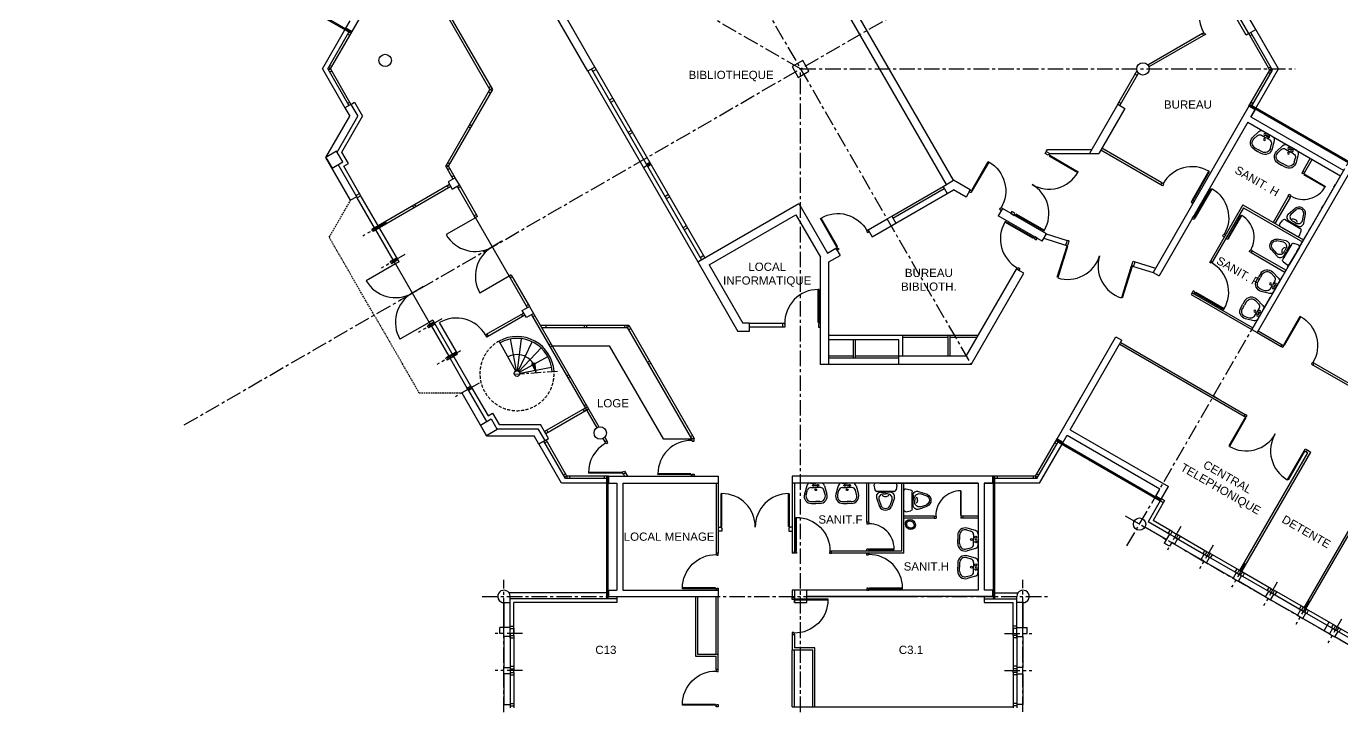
# Model space of a CAD drawing. Extents: x 1614 to 26454, y 2920 to 16595.
# Drawn here: x 4450 to 7643, y 6593 to 8244 of the extents above; entities that cross this region are included whole.
import ezdxf

# ---------------------------------------------------------------- set-up
doc = ezdxf.new("R2010")
doc.units = 0
doc.header["$MEASUREMENT"] = 0
for name, pattern in [('AXES', [2, 1.25, -0.25, 0.25, -0.25]), ('CACHE', [0.375, 0.25, -0.125]), ('DISCONTINU2', [0.375, 0.25, -0.125])]:
    doc.linetypes.add(name, pattern=pattern)
doc.layers.get('0').update_dxf_attribs({"linetype": 'CONTINUOUS'})
for name, color, linetype in [('BA_APPUI_FENETRE', 140, 'CONTINUOUS'), ('BA_AUVENT', 140, 'CACHE'), ('BA_AXE_TRAME', 253, 'AXES'), ('BA_BARDAGE', 1, 'CONTINUOUS'), ('BA_CLOISON_EXISTANTE', 4, 'CONTINUOUS'), ('BA_DOUBLAGE', 134, 'CONTINUOUS'), ('BA_ESCALIER', 8, 'CONTINUOUS'), ('BA_ESCALIER_CACHE', 252, 'DISCONTINU2'), ('BA_MENUIS_EXTERIEURE', 6, 'CONTINUOUS'), ('BA_MENUIS_INTERIEURE', 202, 'CONTINUOUS'), ('BA_STRUCTURE', 5, 'CONTINUOUS'), ('EQ_SANITAIRE', 60, 'CONTINUOUS'), ('TXT_REP_PIECE', 3, 'CONTINUOUS')]:
    doc.layers.add(name, color=color, linetype=linetype)

# ---------------------------------------------------------------- blocks, each defined once
blk = doc.blocks.new('P80_5')
for p, q in [((-5.5, 6.5), (-5.5, 86.6)), ((-3.5, 86.5), (-5.5, 86.5)), ((-3.5, 6.5), (-3.5, 86.5)), ((-90, 0), (-90, 5)), ((-90, 5), (-86.5, 5)), ((-85, 0), (-90, 0)), ((-86.5, 5), (-86.5, 3.5)), ((-86.5, 3.5), (-85, 3.5)), ((-85, 3.5), (-85, 0)), ((-3.5, 6.5), (-5.5, 6.5)), ((-5, 3.5), (-5, 0)), ((-3.5, 3.5), (-5, 3.5)), ((-5, 0), (0, 0)), ((0, 5), (-3.5, 5)), ((-3.5, 5), (-3.5, 3.5)), ((0, 0), (0, 5))]:
    blk.add_line(p, q)
for centre, radius, start, end in [((-5.6, 5.7), 80.9, 89.9501, 180.4961), ((-5.5, 6.5), 0, 180, 270), ((-5, 3.5), 0, 180, 270)]:
    blk.add_arc(centre, radius, start, end)
blk = doc.blocks.new('baie1')
at = {"layer": 'BA_APPUI_FENETRE'}
blk.add_line((7.5, -5), (82.5, -5), dxfattribs=at)
at = {"layer": 'BA_DOUBLAGE'}
for p, q in [((4.5, 19), (0, 19)), ((85.5, 19), (90, 19))]:
    blk.add_line(p, q, dxfattribs=at)
at = {"layer": 'BA_MENUIS_EXTERIEURE'}
for p, q in [((4.5, 19), (85.5, 19)), ((4.5, 10), (4.5, 19)), ((4.5, 10), (85.5, 10)), ((10.5, 10), (10.5, 19)), ((79.5, 10), (79.5, 19)), ((85.5, 10), (85.5, 19))]:
    blk.add_line(p, q, dxfattribs=at)
at = {"layer": 'BA_STRUCTURE'}
for points in [[(0, 10), (7.5, 10), (7.5, -5), (0, -5)], [(90, -5), (82.5, -5), (82.5, 10), (90, 10)]]:
    blk.add_lwpolyline(points, dxfattribs=at)
blk = doc.blocks.new('WC')
for p, q in [((-35.6, 21.6), (-56.7, 14.5)), ((-39.3, 16.2), (-55.4, 10.7)), ((-26.4, 5.3), (-26.4, 0)), ((-26.4, -5.3), (-26.4, 0)), ((-20.3, 14), (-22.5, 14)), ((-22.4, 12.2), (-22.4, 0)), ((-22.4, -12.2), (-22.4, 0)), ((-20.3, -20.8), (-20.3, 20.8)), ((-5, 27.9), (-16.3, 25.7)), ((0, -22.9), (0, 22.9)), ((-35.6, -21.6), (-56.7, -14.5)), ((-39.3, -16.2), (-55.4, -10.7)), ((-20.3, -14), (-22.5, -14)), ((-5, -27.9), (-16.3, -25.7))]:
    blk.add_line(p, q)
for centre, radius, start, end in [((-49.5, 0), 16.2, 116.4444, 180), ((-49.5, -0.4), 16.2, 178.1961, 178.7319), ((-49.5, 0), 16.2, 180, 243.5556), ((-49.5, 0), 12.2, 116.4444, 180), ((-49.5, 0), 12.2, 180, 243.5556), ((-37.4, 5.3), 11, 0, 102.4), ((-32.4, 12.2), 10, 0, 108.6162), ((-21.2, 0), 11.5, 134.9643, 225.0357), ((-15.3, 20.8), 5, 101.0796, 180), ((-5, 22.9), 5, 0, 90), ((-37.4, -5.3), 11, 257.6, 0), ((-32.4, -12.2), 10, 251.3838, 0), ((-15.3, -20.8), 5, 180, 258.9204), ((-5, -22.9), 5, 270, 0)]:
    blk.add_arc(centre, radius, start, end)
blk = doc.blocks.new('LAV60')
for p, q in [((-14.4, 0), (0, 0)), ((14.4, 0), (0, 0)), ((-24, -7.3), (-30.4, -29.5)), ((-25.6, -30.9), (-22.3, -19.3)), ((-12.7, -12), (0, -12)), ((12.7, -12), (0, -12)), ((25.6, -30.9), (22.3, -19.3)), ((24, -7.3), (30.4, -29.5)), ((-11.2, -50), (0, -50)), ((-11.2, -55), (0, -55)), ((11.2, -50), (0, -50)), ((11.2, -55), (0, -55))]:
    blk.add_line(p, q)
for centre, radius in [((-6, -6), 2.61), ((0, -17.8), 2.54), ((0, -6), 1.44), ((6, -6), 2.61)]:
    blk.add_circle(centre, radius)
for centre, radius, start, end in [((-14.4, -10), 10, 90, 164.0546), ((14.4, -10), 10, 15.9454, 90), ((-11.2, -35), 20, 164.0546, 270), ((-11.2, -35), 15, 164.0546, 270), ((-12.7, -22), 10, 90, 164.0546), ((11.2, -35), 20, 270, 15.9454), ((11.2, -35), 15, 270, 15.9454), ((12.7, -22), 10, 15.9454, 90)]:
    blk.add_arc(centre, radius, start, end)

msp = doc.modelspace()

# ---------------------------------------------------------------- hatches: boundary and pattern name
at = {"layer": 'BA_ESCALIER'}
h = msp.add_hatch(color=256, dxfattribs=at)
h.paths.add_polyline_path([(5683.5, 7416.3), (5681.4, 7415.7), (5676.8, 7425), (5680.5, 7426.1)])
h.paths.add_polyline_path([(5680.5, 7426.1), (5684.2, 7427.2), (5685.6, 7416.9), (5683.5, 7416.3)])
h.paths.add_polyline_path([(5687.3, 7403.8), (5681.4, 7415.7), (5683.5, 7416.3)])
h.paths.add_polyline_path([(5687.3, 7403.8), (5683.5, 7416.3), (5685.6, 7416.9)])

# ---------------------------------------------------------------- linework, layer by layer
at = {"layer": 'BA_APPUI_FENETRE'}
for p, q in [((5168.9, 8140.8), (5223.5, 8235.4)), ((7489.8, 8140.8), (7434.7, 8236.3)), ((5168.9, 8140.8), (5223.5, 8046.2)), ((5813.1, 8134.9), (6080.1, 7672.5)), ((7434.7, 8045.3), (7489.8, 8140.8)), ((5540.1, 7779.8), (5622.1, 7637.8)), ((5346.1, 7667.8), (5428.1, 7525.8)), ((5749.1, 7135.8), (5694, 7231.3)), ((6909.6, 7135.8), (6964.2, 7230.4)), ((5858.4, 7135.8), (5749.1, 7135.8)), ((6909.6, 7135.8), (6800.4, 7135.8)), ((7217.3, 6998.8), (7165.4, 7028.8)), ((5863.4, 6869.7), (5621.5, 6869.7)), ((6795.4, 6869.7), (6857.3, 6869.7)), ((5609.4, 6845.8), (5609.4, 6785.8)), ((5609.4, 6785.8), (5609.4, 6845.8)), ((6869.3, 6845.8), (6869.4, 6785.8)), ((6869.4, 6785.8), (6869.4, 6845.8)), ((7535.6, 6815.1), (7470.6, 6852.6)), ((7613.5, 6770.1), (7548.6, 6807.6))]:
    msp.add_line(p, q, dxfattribs=at)
at = {"layer": 'BA_AUVENT', "ltscale": 15}
for p, q in [((5185.4, 7732.1), (5237.4, 7822.1)), ((5294.5, 7543.3), (5185.4, 7732.1)), ((5294.5, 7543.3), (5403.5, 7354.5)), ((5403.5, 7354.5), (5507.4, 7354.5))]:
    msp.add_line(p, q, dxfattribs=at)
at = {"layer": 'BA_AXE_TRAME', "ltscale": 30}
for p, q in [((6329.4, 8140.8), (2705, 10233.3)), ((5758.9, 9128.8), (6743.3, 7423.8)), ((4833.6, 7277.2), (7288.2, 8694.4)), ((6329.4, 2919.7), (6329.4, 8140.8)), ((6329.4, 8140.8), (7529.8, 8140.8)), ((7121.8, 6983.4), (7727.9, 8033.2)), ((5324, 7768.2), (5266.7, 7735.1)), ((5604.6, 7722.4), (5547.3, 7689.3)), ((5604.6, 7722.4), (5547.3, 7689.3)), ((5369, 7690.3), (5311.7, 7657.2)), ((5414, 7612.4), (5356.7, 7579.3)), ((5414, 7612.4), (5356.7, 7579.3)), ((5459, 7534.4), (5401.7, 7501.3)), ((5504, 7456.5), (5446.7, 7423.4)), ((5549, 7378.5), (5491.7, 7345.4)), ((5549, 7378.5), (5491.7, 7345.4)), ((7117.7, 7056.3), (7829.8, 6645.2)), ((7252.9, 7030.4), (7219.8, 6973.1)), ((7330.8, 6985.4), (7297.7, 6928.1)), ((7408.8, 6940.4), (7375.7, 6883.1)), ((5609.4, 2919.7), (5609.4, 6900.8)), ((6329.4, 4660.8), (6329.4, 6900.8)), ((6869.4, 4660.8), (6869.4, 6900.8)), ((7486.7, 6895.4), (7453.6, 6838.1)), ((5556.7, 6860.8), (6928.8, 6860.8)), ((7564.6, 6850.4), (7531.5, 6793.1)), ((7642.6, 6805.4), (7609.5, 6748.1)), ((5654.5, 6770.8), (5588.3, 6770.8)), ((6824.3, 6770.8), (6890.5, 6770.8)), ((5654.5, 6680.8), (5588.3, 6680.8)), ((6824.3, 6680.8), (6890.5, 6680.8))]:
    msp.add_line(p, q, dxfattribs=at)
at = {"layer": 'BA_BARDAGE', "ltscale": 30}
for p, q in [((5236.5, 8227.9), (4985.3, 8372.9)), ((5238, 8230.5), (4986.8, 8375.5)), ((7420.7, 8051.1), (7671.9, 7906.1)), ((7422.2, 8053.7), (7673.4, 7908.7)), ((6951.2, 7237.9), (7202.4, 7092.9)), ((6952.7, 7240.5), (7203.9, 7095.5)), ((5858.4, 7150.8), (5858.4, 6854.7)), ((5861.4, 7150.8), (5861.4, 6854.7)), ((6797.4, 7150.8), (6797.4, 6854.7)), ((6800.4, 7150.8), (6800.4, 6854.7)), ((7204.9, 7097.2), (7202.4, 7092.9))]:
    msp.add_line(p, q, dxfattribs=at)
at = {"layer": 'BA_CLOISON_EXISTANTE'}
for p, q in [((7305.3, 8226.4), (7172.7, 8149.8)), ((7307.8, 8222.1), (7175, 8145.4)), ((6926, 7940.2), (6928.9, 7945.2)), ((6928.9, 7945.2), (7036.2, 7945.2)), ((6934.6, 7935.2), (7030.5, 7935.2)), ((7204.1, 7859.8), (7058.6, 7943.8)), ((7206.6, 7864.2), (7061.1, 7948.2)), ((7566.8, 7924.1), (7548.4, 7892.3)), ((7571.1, 7921.6), (7552.7, 7889.8)), ((7513.4, 7831.6), (7476.8, 7768.2)), ((7517.7, 7829.1), (7481.1, 7765.7)), ((7403.2, 7810.7), (7325.2, 7675.6)), ((7405, 7803.9), (7329.5, 7673.1)), ((7403.2, 7810.7), (7550.4, 7725.7)), ((7405, 7803.9), (7547.9, 7721.4)), ((7423.1, 7695.2), (7505.4, 7647.7)), ((7425.6, 7699.6), (7507.9, 7652.1)), ((7280.2, 7597.6), (7277.7, 7593.3)), ((7277.7, 7593.3), (7424.9, 7508.3)), ((7280.2, 7597.6), (7427.4, 7512.6)), ((7440.4, 7505.1), (7498.4, 7471.6)), ((6577.8, 7493.8), (6397.8, 7493.8)), ((6567.8, 7483.8), (6397.8, 7483.8)), ((6567.8, 7443.8), (6567.8, 7483.8)), ((6577.8, 7443.8), (6577.8, 7493.8)), ((7104.2, 7472.9), (7406.6, 7298.3)), ((7106.7, 7477.2), (7409.1, 7302.6)), ((7437.9, 7500.8), (7495.9, 7467.3)), ((7573.8, 7422.3), (7816.8, 7282.1)), ((7576.3, 7426.6), (7819.3, 7286.4)), ((7558.9, 7216.1), (7567.9, 7211)), ((7396, 6923.4), (7561, 7209.1)), ((7400.4, 6920.9), (7567.9, 7211)), ((7556.4, 7211.8), (7561, 7209.1)), ((6124.4, 7135.8), (6124.4, 6965.8)), ((6129.4, 7135.8), (6129.4, 6965.8)), ((6309.4, 7135.8), (6309.4, 6965.8)), ((6314.4, 7135.8), (6314.4, 6965.8)), ((6490.4, 7040.8), (6490.4, 7135.8)), ((6495.4, 7040.8), (6495.4, 7135.8)), ((6575.4, 6970.8), (6575.4, 7135.8)), ((6580.4, 6965.8), (6580.4, 7135.8)), ((7551.9, 6833.4), (7719.4, 7123.5)), ((7556.3, 6830.9), (7721.3, 7116.6)), ((7556.3, 6830.9), (7721.3, 7116.6)), ((6653.6, 7055.8), (6580.4, 7055.8)), ((6653.6, 7050.8), (6580.4, 7050.8)), ((6760.4, 7055.8), (6723.6, 7055.8)), ((6760.4, 7050.8), (6723.6, 7050.8)), ((6314.4, 6965.8), (6309.4, 6965.8)), ((6575.4, 6970.8), (6404.4, 6970.8)), ((6580.4, 6965.8), (6404.4, 6965.8)), ((6314.4, 6875.8), (6309.4, 6875.8)), ((6309.4, 6875.8), (6309.4, 6858.3)), ((6074.4, 6860.8), (6074.4, 6720.8)), ((6079.4, 6860.8), (6079.4, 6720.8)), ((6309.4, 6768.3), (6309.4, 6730.8)), ((6314.4, 6768.3), (6314.4, 6735.8)), ((6074.4, 6720.8), (6074.4, 6715.8)), ((6074.4, 6715.8), (6124.4, 6715.8)), ((6079.4, 6720.8), (6129.4, 6720.8)), ((6124.4, 6683.3), (6124.4, 6715.8)), ((6129.4, 6683.3), (6129.4, 6720.8)), ((6359.4, 6730.8), (6309.4, 6730.8)), ((6364.4, 6735.8), (6314.4, 6735.8)), ((6359.4, 6593.3), (6359.4, 6730.8)), ((6364.4, 6730.8), (6364.4, 6735.8)), ((6364.4, 6593.3), (6364.4, 6730.8)), ((6309.4, 6593.3), (6845.4, 6593.3))]:
    msp.add_line(p, q, dxfattribs=at)
at = {"layer": 'BA_DOUBLAGE'}
for p, q in [((7411.3, 8222.8), (6941.3, 9036.8)), ((7417.4, 8226.3), (7411.3, 8222.8)), ((5238.2, 8054.7), (5246.9, 8059.7)), ((5246.9, 8059.7), (5266.3, 8026.1)), ((5216.1, 7939.1), (5266.3, 8026.1)), ((5232, 7911.4), (5216.1, 7939.1)), ((5220.8, 7904.9), (5232, 7911.4)), ((5260.8, 7835.6), (5220.8, 7904.9)), ((5530.8, 7368), (5570.8, 7298.7)), ((5570.8, 7298.7), (5582, 7305.2)), ((5582, 7305.2), (5598, 7277.6)), ((5598, 7277.6), (5698.5, 7277.6)), ((5717.9, 7243.9), (5698.5, 7277.6)), ((5709.2, 7238.9), (5717.9, 7243.9)), ((7231.9, 7018.1), (7242.3, 7012.1)), ((7480, 6874.9), (7476.1, 6877.1)), ((7557.7, 6830.1), (7550.1, 6834.4)), ((5633.4, 6782.8), (5633.4, 6770.8)), ((6845.4, 6782.8), (6845.4, 6770.8)), ((7628.1, 6789.4), (7632, 6787.1))]:
    msp.add_line(p, q, dxfattribs=at)
at = {"layer": 'BA_ESCALIER'}
for p, q in [((5638, 7407.4), (5598, 7480.4)), ((5640, 7408.1), (5625.3, 7485.5)), ((5642.1, 7408.2), (5652.1, 7486.3)), ((5644.1, 7407.6), (5677.8, 7478.8)), ((5645.9, 7406.4), (5699.9, 7463.7)), ((5647.2, 7404.7), (5716.2, 7442.6)), ((5647.9, 7402.8), (5725.3, 7417.4)), ((5676.8, 7425), (5684.2, 7427.2)), ((5687.3, 7403.8), (5676.8, 7425)), ((5687.3, 7403.8), (5684.2, 7427.2))]:
    msp.add_line(p, q, dxfattribs=at)
at = {"layer": 'BA_ESCALIER', "linetype": 'CACHE', "ltscale": 30}
msp.add_arc((5641.2, 7401.5), 90, 118.7194, 3.5546, dxfattribs=at)
at = {"layer": 'BA_ESCALIER'}
for radius, start in [(90, 3.5546), (85.5, 3.518), (46.1, 2.8931)]:
    msp.add_arc((5641.2, 7401.5), radius, start, 118.7194, dxfattribs=at)
at = {"layer": 'BA_ESCALIER_CACHE', "linetype": 'AXES', "ltscale": 20}
msp.add_line((5634.7, 7399.9), (5744.7, 7408.1), dxfattribs=at)
at = {"layer": 'BA_MENUIS_EXTERIEURE'}
for p, q in [((5181.6, 8140.8), (5233, 8229.9)), ((5188.5, 8140.8), (5240.7, 8231.2)), ((5235.2, 8221.7), (5230, 8224.7)), ((5236.5, 8227.9), (5239, 8232.2)), ((7468.5, 8137.8), (7417.4, 8226.3)), ((7420.4, 8221.1), (7425.6, 8224.1)), ((7475.4, 8137.8), (7422.6, 8229.3)), ((5188.5, 8140.8), (5183.3, 8143.8)), ((5191.5, 8146), (5186.3, 8149)), ((7465.5, 8143), (7470.7, 8146)), ((5181.6, 8140.8), (5233, 8051.7)), ((5188.5, 8140.8), (5183.3, 8137.8)), ((5191.5, 8135.6), (5186.3, 8132.6)), ((5188.5, 8140.8), (5238.2, 8054.7)), ((7099.6, 8054.9), (7146.4, 8136.5)), ((7104.8, 8051.9), (7149.8, 8130.5)), ((7141.7, 8128.3), (7146.8, 8125.3)), ((7418, 8050.4), (7468.5, 8137.8)), ((7425.2, 8050.8), (7475.4, 8137.8)), ((7465.4, 8132.7), (7470.6, 8129.7)), ((7468.4, 8137.9), (7473.6, 8140.9)), ((7468.4, 8137.9), (7473.6, 8134.8)), ((5235.2, 8059.9), (5230, 8056.9)), ((7102.6, 8060.1), (7107.8, 8057.1)), ((7422.2, 8053.7), (7419.7, 8049.4)), ((7423, 8059), (7428.2, 8056)), ((7423.5, 8059.9), (7428.7, 8056.9)), ((5477.5, 7860.3), (5288.7, 7751.3)), ((5480.5, 7855.1), (5291.7, 7746.1)), ((5475.3, 7852.1), (5472.3, 7857.3)), ((5537.6, 7784.2), (5496.1, 7856.1)), ((5503.8, 7854.8), (5498.6, 7851.8)), ((5541.3, 7789.8), (5501.3, 7859.1)), ((5259.3, 7838.2), (5250.6, 7833.2)), ((5252.1, 7830.6), (5250.6, 7833.2)), ((5252.1, 7830.6), (5253.6, 7828)), ((5262.3, 7833), (5253.6, 7828)), ((5295.6, 7755.3), (5253.6, 7828)), ((5305.8, 7757.7), (5260.8, 7835.6)), ((5391.3, 7803.6), (5388.3, 7808.8)), ((5396.5, 7806.6), (5393.5, 7811.8)), ((5312.5, 7758.1), (5309.5, 7763.3)), ((5540.1, 7779.8), (5469.1, 7738.8)), ((5545.3, 7782.8), (5537.5, 7778.3)), ((5542.8, 7787.2), (5537.6, 7784.2)), ((5540.1, 7779.8), (5537.6, 7784.2)), ((5545.3, 7782.8), (5541.3, 7789.8)), ((5290.2, 7748.7), (5288.7, 7751.3)), ((5290.2, 7748.7), (5291.7, 7746.1)), ((5340.6, 7677.4), (5298.6, 7750.1)), ((5350.8, 7679.8), (5305.8, 7757.7)), ((5346.1, 7667.8), (5275.1, 7626.8)), ((5349.3, 7682.4), (5333.7, 7673.4)), ((5335.2, 7670.8), (5333.7, 7673.4)), ((5335.2, 7670.8), (5336.7, 7668.2)), ((5352.3, 7677.2), (5336.7, 7668.2)), ((5346.1, 7667.8), (5343.6, 7672.2)), ((5354.8, 7672.8), (5347, 7668.3)), ((5354.8, 7672.8), (5350.8, 7679.8)), ((5622.1, 7637.8), (5551.1, 7596.8)), ((5627.3, 7640.8), (5619.5, 7636.3)), ((5622.1, 7637.8), (5624.6, 7633.5)), ((5622.1, 7637.8), (5624.6, 7633.5)), ((5629.8, 7636.5), (5624.6, 7633.5)), ((5624.6, 7633.5), (5666.1, 7561.5)), ((5627.3, 7640.8), (5631.3, 7633.9)), ((5631.3, 7633.9), (5671.3, 7564.5)), ((5668.8, 7568.9), (5663.6, 7565.9)), ((5657.5, 7548.5), (5565.1, 7495.2)), ((5660.5, 7543.3), (5568.1, 7490)), ((5652.3, 7545.5), (5655.3, 7540.3)), ((5676.1, 7544.2), (5834.6, 7269.8)), ((5684.3, 7542), (5679.1, 7539)), ((5681.3, 7547.2), (5840.2, 7272.1)), ((5428.1, 7525.8), (5357.1, 7484.8)), ((5439.3, 7526.5), (5423.7, 7517.5)), ((5425.2, 7514.9), (5423.7, 7517.5)), ((5425.2, 7514.9), (5426.7, 7512.3)), ((5442.3, 7521.3), (5426.7, 7512.3)), ((5428.1, 7525.8), (5430.6, 7521.5)), ((5428.1, 7525.8), (5430.6, 7521.5)), ((5436.8, 7530.8), (5429, 7526.3)), ((5433.6, 7516.3), (5475.6, 7443.5)), ((5436.8, 7530.8), (5440.8, 7523.9)), ((5440.8, 7523.9), (5485.8, 7445.9)), ((5494.1, 7454.2), (5453.1, 7525.2)), ((5567.6, 7496.6), (5565.1, 7495.2)), ((5565.1, 7495.2), (5568.1, 7490)), ((5568.1, 7490), (5565.1, 7495.2)), ((5571.6, 7492), (5568.6, 7497.2)), ((5723.6, 7474), (5718.4, 7471)), ((5494.1, 7454.2), (5468.7, 7439.5)), ((5484.3, 7448.5), (5468.7, 7439.5)), ((5497.1, 7449), (5471.7, 7434.3)), ((5487.3, 7443.3), (5471.7, 7434.3)), ((5485.8, 7445.9), (5530.8, 7368)), ((5494.1, 7454.2), (5489.7, 7451.7)), ((5494.1, 7454.2), (5489.7, 7451.7)), ((5492.7, 7446.5), (5489.7, 7451.7)), ((5497.1, 7449), (5492.6, 7456.8)), ((5497.1, 7449), (5492.7, 7446.5)), ((5726.6, 7468.8), (5721.4, 7465.8)), ((5470.2, 7436.9), (5468.7, 7439.5)), ((5470.2, 7436.9), (5471.7, 7434.3)), ((5478.6, 7438.3), (5520.6, 7365.6)), ((5767.1, 7398.7), (5761.9, 7395.7)), ((5770.1, 7393.5), (5764.9, 7390.5)), ((5529.3, 7370.6), (5520.6, 7365.6)), ((5529.3, 7370.6), (5520.6, 7365.6)), ((5522.1, 7363), (5520.6, 7365.6)), ((5522.1, 7363), (5520.6, 7365.6)), ((5522.1, 7363), (5523.6, 7360.4)), ((5522.1, 7363), (5523.6, 7360.4)), ((5532.3, 7365.4), (5523.6, 7360.4)), ((5532.3, 7365.4), (5523.6, 7360.4)), ((5812.1, 7320.7), (5708.2, 7260.7)), ((5806.9, 7317.7), (5708.2, 7260.7)), ((5815.1, 7315.5), (5711.2, 7255.5)), ((5801.7, 7314.7), (5804.7, 7309.5)), ((5809.1, 7325.9), (5803.9, 7322.9)), ((5806.9, 7317.7), (5809.9, 7312.5)), ((5812.1, 7320.7), (5815.1, 7315.5)), ((5708.2, 7260.7), (5711.2, 7255.5)), ((5713.4, 7263.7), (5716.4, 7258.5)), ((5758.9, 7146.8), (5706.6, 7237.4)), ((5714.3, 7236.1), (5709.1, 7233.1)), ((5762.4, 7152.8), (5711.8, 7240.4)), ((5849.5, 7243.9), (5854.3, 7235.7)), ((5854.4, 7247.5), (5859.5, 7238.7)), ((6899.8, 7152.8), (6952, 7243.2)), ((6903.2, 7146.8), (6954.7, 7235.9)), ((6946.5, 7233.7), (6951.7, 7230.7)), ((6951.2, 7237.9), (6953.7, 7242.2)), ((5759.4, 7158), (5754.2, 7155)), ((5762.4, 7152.9), (5757.2, 7149.9)), ((5762.4, 7152.9), (5762.4, 7146.9)), ((5863.4, 7152.8), (5762.4, 7152.8)), ((5768.3, 7152.9), (5768.4, 7146.9)), ((5852.4, 7152.8), (5852.4, 7146.8)), ((5852.4, 7152.8), (5852.4, 7146.8)), ((5899.3, 7157.8), (5902.1, 7152.8)), ((5904.5, 7160.8), (5909, 7152.8)), ((6899.8, 7152.8), (6795.4, 7152.8)), ((6806.4, 7152.8), (6806.4, 7146.8)), ((6893.8, 7152.8), (6893.8, 7146.8)), ((6899.8, 7152.8), (6899.8, 7146.8)), ((6899.8, 7152.8), (6905, 7149.8)), ((6902.8, 7158), (6908, 7155)), ((5858.4, 7146.8), (5758.9, 7146.8)), ((5858.4, 7150.8), (5863.4, 7150.8)), ((5858.4, 7150.8), (5863.4, 7150.8)), ((6800.4, 7150.8), (6795.4, 7150.8)), ((6800.4, 7150.8), (6795.4, 7150.8)), ((6903.2, 7146.8), (6800.4, 7146.8)), ((7205.4, 7098.1), (7172.9, 7041.8)), ((7213.2, 7093.6), (7185.2, 7045.1)), ((7202.4, 7092.9), (7210.2, 7088.4)), ((7205.4, 7098.1), (7213.2, 7093.6)), ((7227.4, 7010.3), (7172.9, 7041.8)), ((7231.9, 7018.1), (7185.2, 7045.1)), ((7222.2, 7013.3), (7226.7, 7021.1)), ((7227.4, 7010.3), (7231.9, 7018.1)), ((7475.5, 6867.1), (7480, 6874.9)), ((7545.7, 6826.6), (7475.5, 6867.1)), ((7550.1, 6834.4), (7480, 6874.9)), ((7480.7, 6864.1), (7485.2, 6871.9)), ((5624.4, 6760.3), (5624.4, 6854.7)), ((5883.4, 6854.7), (5624.4, 6854.7)), ((5624.4, 6782.8), (5624.4, 6845.7)), ((5633.4, 6766.3), (5633.4, 6845.7)), ((5883.4, 6845.7), (5633.4, 6845.7)), ((5633.4, 6782.8), (5633.4, 6836.7)), ((5883.4, 6860.8), (5883.4, 6845.7)), ((6775.4, 6860.8), (6775.4, 6845.7)), ((6775.4, 6854.7), (6854.4, 6854.7)), ((6775.4, 6845.7), (6845.4, 6845.7)), ((6845.4, 6782.8), (6845.4, 6845.7)), ((6845.4, 6766.3), (6845.4, 6836.8)), ((6854.4, 6760.3), (6854.4, 6845.8)), ((6854.4, 6782.8), (6854.4, 6845.7)), ((7540.4, 6829.6), (7544.9, 6837.4)), ((7545.6, 6826.6), (7550.1, 6834.4)), ((7553.2, 6822.3), (7557.7, 6830.1)), ((7623.6, 6781.6), (7553.5, 6822.1)), ((7628.1, 6789.4), (7557.7, 6830.1)), ((7558.3, 6819.3), (7562.8, 6827.1)), ((5624.4, 6788.8), (5633.4, 6788.8)), ((5624.4, 6782.8), (5633.4, 6782.8)), ((6854.4, 6788.8), (6845.4, 6788.8)), ((6854.4, 6782.8), (6845.4, 6782.8)), ((7612.1, 6798.6), (7600.1, 6777.9)), ((7618.4, 6784.6), (7622.9, 6792.4)), ((7623.6, 6781.6), (7628.1, 6789.4))]:
    msp.add_line(p, q, dxfattribs=at)
for centre, start, end in [((5540.1, 7779.8), 210, 300), ((5622.1, 7637.8), 120, 210), ((5346.1, 7667.8), 210, 300), ((5428.1, 7525.8), 120, 210), ((5494.1, 7454.2), 30, 120)]:
    msp.add_arc(centre, 82, start, end, dxfattribs=at)
at = {"layer": 'BA_MENUIS_INTERIEURE'}
for p, q in [((5575.6, 8090.4), (5419.5, 8360.8)), ((5582.5, 8090.4), (5423.8, 8365.2)), ((5830.5, 8144.9), (6097.5, 7682.5)), ((5821.8, 8139.9), (6088.8, 7677.5)), ((5833.5, 8139.7), (5824.8, 8134.7)), ((5468.2, 7904.4), (5575.6, 8090.4)), ((5475.1, 7904.4), (5582.5, 8090.4)), ((5572.6, 8095.6), (5577.8, 8098.6)), ((5572.6, 8085.2), (5577.8, 8082.2)), ((5575.6, 8090.4), (5580.8, 8093.4)), ((5575.6, 8090.4), (5580.8, 8087.4)), ((5874, 8069.6), (5865.3, 8064.6)), ((5877, 8064.4), (5868.3, 8059.4)), ((5523.6, 8000.4), (5528.8, 7997.4)), ((5526.6, 8005.6), (5531.8, 8002.6)), ((5919, 7991.6), (5910.3, 7986.6)), ((5922, 7986.4), (5913.3, 7981.4)), ((6923.5, 7935.8), (6926, 7940.2)), ((6930.8, 7931.6), (6923.5, 7935.8)), ((6926, 7940.2), (6934.6, 7935.2)), ((6931.6, 7932.9), (6930.8, 7931.6)), ((6932.9, 7932.1), (6931.6, 7932.9)), ((6934.6, 7935.2), (6932.9, 7932.1)), ((6934.2, 7931.4), (6933.2, 7929.6)), ((6933.2, 7929.6), (7002.6, 7889.6)), ((6934.2, 7931.4), (7003.5, 7891.4)), ((5486.1, 7873.4), (5468.2, 7904.4)), ((5475.1, 7904.4), (5469.9, 7907.4)), ((5475.1, 7904.4), (5469.9, 7901.4)), ((5478.1, 7909.6), (5472.9, 7912.6)), ((5478.1, 7899.2), (5472.9, 7896.2)), ((5491.3, 7876.4), (5475.1, 7904.4)), ((5965.5, 7911.1), (5948.1, 7901.1)), ((5964, 7913.7), (5955.3, 7908.7)), ((5967, 7908.5), (5958.3, 7903.5)), ((7003.5, 7891.4), (7002.5, 7889.7)), ((7548.4, 7892.3), (7545.9, 7887.9)), ((7549.3, 7886), (7545.9, 7887.9)), ((7552.7, 7889.8), (7548.4, 7892.3)), ((7549.8, 7887), (7549.3, 7886)), ((7550.8, 7886.4), (7549.8, 7887)), ((7552.7, 7889.8), (7550.8, 7886.4)), ((5488.3, 7881.6), (5483.1, 7878.6)), ((6550.7, 7783.7), (6675.4, 7855.7)), ((7551.8, 7885.8), (7551, 7884.5)), ((7551, 7884.5), (7603.1, 7854.5)), ((7551.8, 7885.8), (7603.7, 7855.8)), ((7603.7, 7855.8), (7603, 7854.5)), ((6009, 7835.7), (6000.3, 7830.7)), ((6012, 7830.5), (6003.3, 7825.5)), ((6553.7, 7778.5), (6678.4, 7850.5)), ((6560.7, 7766.3), (6685.4, 7838.3)), ((7513.4, 7831.6), (7515.9, 7836)), ((7517.7, 7829.1), (7513.4, 7831.6)), ((7519.3, 7834), (7515.9, 7836)), ((7517.7, 7829.1), (7519.7, 7832.5)), ((7518.7, 7833.1), (7519.3, 7834)), ((7519.7, 7832.5), (7518.7, 7833.1)), ((6842, 7794.7), (6839.5, 7790.4)), ((6849.3, 7790.4), (6842, 7794.7)), ((6052.5, 7760.4), (6043.8, 7755.4)), ((6894.7, 7729), (6825.3, 7769.1)), ((6826.4, 7770.7), (6825.4, 7769)), ((6895.7, 7730.7), (6826.4, 7770.7)), ((6839.5, 7790.4), (6848.1, 7785.4)), ((6848.1, 7785.4), (6849.9, 7788.4)), ((6848.6, 7789.1), (6849.3, 7790.4)), ((6849.9, 7788.4), (6848.6, 7789.1)), ((6851.2, 7787.6), (6852.2, 7789.4)), ((6851.2, 7787.6), (6920.5, 7747.7)), ((6852.2, 7789.4), (6921.6, 7749.3)), ((7368.9, 7733.6), (7398.9, 7785.6)), ((7370.2, 7732.9), (7400.3, 7784.9)), ((7398.9, 7785.6), (7400.2, 7784.8)), ((6055.5, 7755.2), (6046.8, 7750.2)), ((6895.7, 7730.7), (6894.7, 7729)), ((6898.8, 7733), (6897, 7730)), ((6897, 7730), (6898.3, 7729.3)), ((6898.3, 7729.3), (6897.6, 7728)), ((6897.6, 7728), (6901.5, 7725.7)), ((6904, 7730), (6898.8, 7733)), ((6901.5, 7725.7), (6904, 7730)), ((6920.5, 7747.7), (6921.5, 7749.4)), ((7365, 7734.6), (7362.5, 7730.2)), ((7362.5, 7730.2), (7366.8, 7727.7)), ((7365, 7734.6), (7368.3, 7732.6)), ((7368.8, 7731.1), (7366.8, 7727.7)), ((7368.3, 7732.6), (7367.8, 7731.7)), ((7367.8, 7731.7), (7368.8, 7731.1)), ((7368.9, 7733.6), (7370.2, 7732.9)), ((6975.7, 7710.8), (6951.8, 7634.4)), ((6977.7, 7710.2), (6953.7, 7633.7)), ((6976.4, 7724.7), (6972.8, 7713.2)), ((6972.8, 7713.2), (6976.2, 7712.2)), ((6975.7, 7710.8), (6977.7, 7710.2)), ((6976.2, 7712.2), (6976.6, 7713.6)), ((6981.2, 7723.2), (6976.4, 7724.7)), ((6976.6, 7713.6), (6978.1, 7713.2)), ((6978.1, 7713.2), (6981.2, 7723.2)), ((7420.7, 7701.1), (7418.8, 7697.7)), ((7423.1, 7695.2), (7418.8, 7697.7)), ((7421.7, 7700.5), (7420.7, 7701.1)), ((7422.2, 7701.5), (7421.7, 7700.5)), ((7425.6, 7699.6), (7422.2, 7701.5)), ((7425.6, 7699.6), (7423.1, 7695.2)), ((6094.5, 7687.7), (6085.8, 7682.7)), ((7133.6, 7664.5), (7136.7, 7674.5)), ((7135, 7664), (7133.6, 7664.5)), ((7134.6, 7662.6), (7135, 7664)), ((7136.7, 7674.5), (7141.5, 7673)), ((7137.9, 7661.5), (7141.5, 7673)), ((6853.8, 7655.1), (6855.5, 7658.1)), ((6859, 7652.1), (6853.8, 7655.1)), ((6855.5, 7658.1), (6856.8, 7657.4)), ((6856.8, 7657.4), (6857.6, 7658.7)), ((6857.6, 7658.7), (6861.5, 7656.4)), ((6861.5, 7656.4), (6859, 7652.1)), ((7132.2, 7661.8), (7108.3, 7585.3)), ((7134.1, 7661.2), (7110.2, 7584.8)), ((7134.1, 7661.2), (7132.2, 7661.8)), ((7137.9, 7661.5), (7134.6, 7662.6)), ((6372.3, 7525.3), (6372.3, 7605.4)), ((6374.3, 7605.3), (6372.3, 7605.3)), ((6374.3, 7525.3), (6374.3, 7605.3)), ((5697.5, 7519.2), (5912.3, 7519.2)), ((5701, 7513.2), (5908.8, 7513.2)), ((5712.3, 7513.2), (5712.3, 7519.2)), ((5804.9, 7513.2), (5804.9, 7519.2)), ((5810.9, 7513.2), (5810.9, 7519.2)), ((5902.8, 7513.2), (5902.8, 7519.2)), ((5908.8, 7513.2), (5908.8, 7519.2)), ((5908.8, 7513.2), (5914, 7516.2)), ((5908.8, 7513.2), (6064.9, 7242.8)), ((5911.8, 7508), (5917, 7511)), ((5912.3, 7519.2), (6070.9, 7244.4)), ((6204.8, 7523.8), (6289.7, 7523.8)), ((6291.2, 7513.8), (6204.8, 7513.8)), ((6286.2, 7513.8), (6286.2, 7523.8)), ((6289.7, 7523.8), (6289.7, 7522.3)), ((6289.7, 7522.3), (6291.2, 7522.3)), ((6291.2, 7522.3), (6291.2, 7513.8)), ((6374.3, 7525.3), (6372.3, 7525.3)), ((6372.8, 7522.3), (6372.8, 7513.8)), ((6374.3, 7522.3), (6372.8, 7522.3)), ((6372.8, 7513.8), (6377.8, 7513.8)), ((6374.3, 7523.8), (6374.3, 7522.3)), ((6377.8, 7523.8), (6374.3, 7523.8)), ((6377.8, 7513.8), (6377.8, 7523.8)), ((6457.8, 7438.8), (6457.8, 7483.8)), ((6462.8, 7438.8), (6462.8, 7483.8)), ((6760.6, 7493.8), (6577.8, 7493.8)), ((6687.8, 7488.8), (6577.8, 7488.8)), ((6687.8, 7443.8), (6687.8, 7493.8)), ((6692.8, 7443.8), (6692.8, 7493.8)), ((6757.8, 7488.8), (6692.8, 7488.8)), ((5726.6, 7468.8), (5865.2, 7468.8)), ((5865.2, 7468.8), (5995.6, 7242.8)), ((6457.8, 7443.8), (6397.8, 7443.8)), ((6567.8, 7443.8), (6462.8, 7443.8)), ((5957.5, 7428.9), (5962.7, 7431.9)), ((5960.5, 7423.7), (5965.7, 7426.7)), ((6567.8, 7438.8), (6397.8, 7438.8)), ((6567.8, 7423.8), (6397.8, 7423.8)), ((7408.9, 7295.2), (7368.9, 7226)), ((7410.7, 7294.2), (7370.6, 7224.9)), ((7409.1, 7302.6), (7406.6, 7298.3)), ((7406.6, 7298.3), (7409.7, 7296.6)), ((7408.9, 7295.2), (7410.7, 7294.2)), ((7413.5, 7300.1), (7409.1, 7302.6)), ((7409.7, 7296.6), (7410.4, 7297.8)), ((7410.4, 7297.8), (7411.7, 7297.1)), ((7411.7, 7297.1), (7413.5, 7300.1)), ((6061.9, 7248), (6067.1, 7251)), ((5859.5, 7238.7), (5854.3, 7235.7)), ((5854.3, 7235.7), (5856, 7232.7)), ((5856, 7232.7), (5857.3, 7233.4)), ((5857.3, 7233.4), (5858.1, 7232.1)), ((5858.1, 7232.1), (5862, 7234.4)), ((5862, 7234.4), (5859.5, 7238.7)), ((5995.6, 7242.8), (6064.9, 7242.8)), ((6064.9, 7242.8), (6070.1, 7245.8)), ((6070.9, 7242.8), (6064.9, 7242.8)), ((6064.9, 7242.8), (6064.9, 7239.3)), ((6064.9, 7239.3), (6066.4, 7239.3)), ((6066.4, 7239.3), (6066.4, 7237.8)), ((6066.4, 7237.8), (6070.9, 7237.8)), ((6070.9, 7244.4), (6070.9, 7242.8)), ((6070.9, 7237.8), (6070.9, 7242.8)), ((7368.9, 7226), (7370.7, 7225)), ((7552.9, 7215.6), (7554.6, 7218.6)), ((7554.6, 7218.6), (7558.9, 7216.1)), ((7558.9, 7216.1), (7556.4, 7211.8)), ((7550.9, 7213.3), (7510.9, 7143.9)), ((7552.7, 7212.3), (7512.7, 7143)), ((7552.7, 7212.3), (7550.9, 7213.3)), ((7554.2, 7214.8), (7552.9, 7215.6)), ((7553.4, 7213.6), (7554.2, 7214.8)), ((7556.4, 7211.8), (7553.4, 7213.6)), ((5896.2, 7162.1), (5815, 7161.7)), ((5896.2, 7160.1), (5815, 7159.7)), ((5896.2, 7160.1), (5896.2, 7162.1)), ((5897.5, 7160.8), (5898.8, 7161.5)), ((5899.3, 7157.8), (5897.5, 7160.8)), ((5898.1, 7162.8), (5902, 7165.1)), ((5898.8, 7161.5), (5898.1, 7162.8)), ((5904.5, 7160.8), (5899.3, 7157.8)), ((5902, 7165.1), (5904.5, 7160.8)), ((6063.4, 7158.3), (5983.3, 7158.3)), ((5983.4, 7156.3), (5983.4, 7158.3)), ((6063.4, 7156.3), (5983.4, 7156.3)), ((6063.4, 7156.3), (6063.4, 7158.3)), ((6064.9, 7152.8), (6064.9, 7156.3)), ((6064.9, 7156.3), (6066.4, 7156.3)), ((6069.9, 7152.8), (6064.9, 7152.8)), ((6066.4, 7157.8), (6070.9, 7157.8)), ((6066.4, 7156.3), (6066.4, 7157.8)), ((6070.9, 7157.8), (6070.9, 7152.8)), ((7512.7, 7143), (7510.9, 7144)), ((6136.5, 7030.3), (6136.5, 7110.3)), ((6136.5, 7110.3), (6138.5, 7110.3)), ((6138.5, 7030.3), (6138.5, 7110.4)), ((6300.5, 7030.3), (6300.5, 7110.4)), ((6302.5, 7030.3), (6302.5, 7110.3)), ((6718.2, 7056.9), (6718.2, 7117)), ((6719.7, 7056.9), (6719.7, 7116.9)), ((6719.7, 7056.9), (6718.2, 7056.9)), ((6129.4, 7028.8), (6136.5, 7028.8)), ((6136.5, 7030.3), (6138.5, 7030.3)), ((6136.5, 7028.8), (6136.5, 7027.3)), ((6136.5, 7027.3), (6138, 7027.3)), ((6138, 7027.3), (6138, 7018.8)), ((6302.5, 7030.3), (6300.5, 7030.3)), ((6302.5, 7027.3), (6301, 7027.3)), ((6301, 7027.3), (6301, 7018.8)), ((6302.5, 7028.8), (6302.5, 7027.3)), ((6309.4, 7028.8), (6302.5, 7028.8)), ((6490.4, 7040.8), (6490.4, 7035.8)), ((6495.4, 7040.8), (6490.4, 7040.8)), ((6494.2, 7035.8), (6490.4, 7035.8)), ((6494.2, 7036.9), (6494.2, 7035.8)), ((6495.4, 7036.9), (6494.2, 7036.9)), ((6495.4, 7040.8), (6495.4, 7036.9)), ((6653.6, 7055.8), (6657.5, 7055.8)), ((6653.6, 7055.8), (6653.6, 7050.8)), ((6653.6, 7050.8), (6658.6, 7050.8)), ((6657.5, 7055.8), (6657.5, 7054.7)), ((6657.5, 7054.7), (6658.6, 7054.7)), ((6658.6, 7054.7), (6658.6, 7050.8)), ((6718.6, 7054.7), (6718.6, 7050.8)), ((6719.8, 7054.7), (6718.6, 7054.7)), ((6723.6, 7050.8), (6718.6, 7050.8)), ((6723.6, 7055.8), (6719.8, 7055.8)), ((6719.8, 7055.8), (6719.8, 7054.7)), ((6723.6, 7055.8), (6723.6, 7050.8)), ((6138, 7018.8), (6129.4, 7018.8)), ((6301, 7018.8), (6309.4, 7018.8)), ((6494.2, 6975.8), (6490.4, 6975.8)), ((6490.4, 6970.8), (6490.4, 6975.8)), ((6495.4, 6970.8), (6490.4, 6970.8)), ((6494.2, 6974.7), (6494.2, 6975.8)), ((6495.4, 6974.7), (6494.2, 6974.7)), ((6495.4, 6970.8), (6495.4, 6974.7)), ((6496.5, 6974.7), (6496.5, 6976.2)), ((6496.5, 6976.2), (6556.6, 6976.2)), ((6496.5, 6974.7), (6556.5, 6974.7)), ((6556.5, 6974.7), (6556.5, 6976.2)), ((6124.4, 6720.8), (6124.4, 6860.8)), ((6129.4, 6720.8), (6129.4, 6860.8)), ((6309.4, 6593.3), (6309.4, 6730.8)), ((6314.4, 6593.3), (6314.4, 6730.8))]:
    msp.add_line(p, q, dxfattribs=at)
for centre, radius, start, end in [((6930.8, 7931.6), 0, 150, 240), ((6933.2, 7929.6), 0, 150, 240), ((6932.4, 7930), 80.9, 239.5039, 330.0499), ((6851.5, 7789.8), 80.9, 329.9501, 60.4961), ((7549.3, 7886), 0, 150, 240), ((7551, 7884.5), 0, 150, 240), ((7550.5, 7884.8), 60.7, 239.5039, 330.0499), ((6895.4, 7728.5), 80.9, 149.9501, 240.4961), ((6849.3, 7790.4), 0, 60, 150), ((6852.2, 7789.4), 0, 60, 150), ((7370, 7732.3), 60.7, 329.5039, 60.0499), ((6894.7, 7729), 0, 240, 330), ((6897.6, 7728), 0, 240, 330), ((7368.8, 7731.1), 0, 240, 330), ((7370.2, 7732.9), 0, 240, 330), ((6977.7, 7710.2), 0, 342.6123, 72.6123), ((6978.1, 7713.2), 0, 342.6123, 72.6123), ((6978, 7710.9), 80.9, 252.5624, 343.1084), ((7132.4, 7662.5), 80.9, 162.1162, 252.6622), ((7133.6, 7664.5), 0, 72.6123, 162.6123), ((7132.2, 7661.8), 0, 72.6123, 162.6123), ((6372.2, 7524.5), 81, 89.9631, 181.5264), ((6291.2, 7522.3), 0, 270, 0), ((6291.7, 7525.3), 0, 270, 0), ((6372.3, 7525.3), 0, 180, 270), ((6372.8, 7522.3), 0, 180, 270), ((7410.7, 7294.2), 0, 330, 60), ((7411.7, 7297.1), 0, 330, 60), ((7411.1, 7294.9), 80.9, 239.9501, 330.4961), ((7551.3, 7214), 80.9, 149.5039, 240.0499), ((5895.9, 7162.3), 80.9, 119.5039, 181.826), ((6064.2, 7158.4), 80.9, 89.5039, 180.0499), ((7550.9, 7213.3), 0, 60, 150), ((7552.9, 7215.6), 0, 60, 150), ((5896.2, 7162.1), 0, 0.272, 90.272), ((5898.1, 7162.8), 0, 30, 120), ((6063.4, 7158.3), 0, 0, 90), ((6066.4, 7157.8), 0, 0, 90), ((6138.6, 7029.5), 80.9, 359.5039, 90.0499), ((6300.4, 7029.5), 80.9, 89.9501, 180.4961), ((6718.2, 7056.3), 60.7, 89.9501, 180.4961), ((6718.2, 7056.9), 0, 180, 270), ((6138, 7027.3), 0, 270, 360), ((6138.5, 7030.3), 0, 270, 360), ((6300.5, 7030.3), 0, 180, 270), ((6301, 7027.3), 0, 180, 270), ((6495.9, 6976.3), 60.7, 359.9501, 90.4961), ((6718.6, 7054.7), 0, 180, 270), ((6494.2, 6975.8), 0, 90, 180), ((6496.5, 6976.2), 0, 90, 180)]:
    msp.add_arc(centre, radius, start, end, dxfattribs=at)
at = {"layer": 'BA_STRUCTURE'}
for p, q in [((6700.9, 7870.4), (6280.9, 8597.8)), ((6683.6, 7860.4), (6263.6, 8587.8)), ((5240.7, 8231.2), (5428.7, 8556.9)), ((5813.1, 8134.9), (5701.8, 8327.8)), ((5830.5, 8144.9), (5724.9, 8327.8)), ((7417.4, 8226.3), (7362.4, 8321.5)), ((7434.7, 8236.3), (7379.7, 8331.5)), ((5226, 8239.7), (5236, 8257.1)), ((5240.7, 8231.2), (5226, 8239.7)), ((7417.4, 8226.3), (7434.7, 8236.3)), ((5830.5, 8144.9), (5813.1, 8134.9)), ((5238.2, 8054.7), (5223.5, 8046.2)), ((5223.5, 8046.2), (5235.1, 8026.1)), ((5238.2, 8054.7), (5254.8, 8026.1)), ((7099.6, 8054.9), (7030.5, 7935.2)), ((7099.6, 8054.9), (7116.9, 8044.9)), ((7418, 8050.4), (7185, 7646.8)), ((7418, 8050.4), (7432.7, 8041.9)), ((7420, 8053.8), (7434.7, 8045.3)), ((5177.4, 7926.1), (5235.1, 8026.1)), ((5204.5, 7939.1), (5254.8, 8026.1)), ((7116.9, 8044.9), (7053.6, 7935.2)), ((7422.7, 8024.6), (7434.7, 8045.3)), ((7432.7, 8041.9), (7422.7, 8024.6)), ((7422.7, 8024.6), (7647.9, 7894.6)), ((7415.2, 8011.6), (7199.7, 7638.3)), ((7415.2, 8011.6), (7640.4, 7881.6)), ((5237.4, 7822.1), (5177.4, 7926.1)), ((7030.5, 7935.2), (7053.6, 7935.2)), ((5252.1, 7830.6), (5207.1, 7908.6)), ((7670.9, 7904.4), (7437.9, 7500.8)), ((6675.4, 7855.7), (6700.9, 7870.4)), ((6675.4, 7855.7), (6685.4, 7838.3)), ((6741.4, 7847), (6700.9, 7870.4)), ((7640.4, 7881.6), (7424.9, 7508.3)), ((5252.1, 7830.6), (5237.4, 7822.1)), ((6685.4, 7838.3), (6700.9, 7847.3)), ((6731.4, 7829.6), (6700.9, 7847.3)), ((6741.4, 7847), (6731.4, 7829.6)), ((6080.1, 7672.5), (6325.6, 7814.2)), ((6325.6, 7814.2), (6395.1, 7693.8)), ((6819.4, 7802), (6809.4, 7784.6)), ((6926.1, 7740.4), (6819.4, 7802)), ((6107.5, 7665.1), (6318.3, 7786.9)), ((6318.3, 7786.9), (6377.8, 7683.8)), ((6493.4, 7750.6), (6539.4, 7777.1)), ((6503.4, 7733.2), (6560.7, 7766.3)), ((6539.4, 7777.1), (6550.7, 7783.7)), ((6550.7, 7783.7), (6560.7, 7766.3)), ((6916.1, 7723), (6809.4, 7784.6)), ((6493.4, 7750.6), (6503.4, 7733.2)), ((6916.1, 7723), (6926.1, 7740.4)), ((6920, 7729.8), (6972.8, 7713.2)), ((6923.6, 7741.2), (6976.4, 7724.7)), ((6395.1, 7693.8), (6415.5, 7705.6)), ((6415.5, 7705.6), (6425.5, 7688.2)), ((6097.5, 7682.5), (6080.1, 7672.5)), ((6080.1, 7672.5), (6177.5, 7503.8)), ((6107.5, 7665.1), (6189.1, 7523.8)), ((6377.8, 7423.8), (6377.8, 7683.8)), ((6397.8, 7672.3), (6425.5, 7688.2)), ((6397.8, 7423.8), (6397.8, 7672.3)), ((7141.5, 7673), (7191.1, 7657.5)), ((6731.8, 7443.8), (6853.8, 7655.1)), ((6743.3, 7423.8), (6871.1, 7645.1)), ((6871.1, 7645.1), (6853.8, 7655.1)), ((7137.9, 7661.5), (7185, 7646.8)), ((7185, 7646.8), (7199.7, 7638.3)), ((6204.8, 7503.8), (6177.5, 7503.8)), ((6204.8, 7523.8), (6189.1, 7523.8)), ((6204.8, 7523.8), (6204.8, 7503.8)), ((7424.9, 7508.3), (7437.9, 7500.8)), ((6952, 7243.2), (7095, 7490.9)), ((6984.2, 7265.1), (7109.7, 7482.4)), ((7095, 7490.9), (7109.7, 7482.4)), ((6731.8, 7443.8), (6567.8, 7443.8)), ((6567.8, 7423.8), (6567.8, 7443.8)), ((6397.8, 7423.8), (6377.8, 7423.8)), ((6743.3, 7423.8), (6567.8, 7423.8)), ((5522.1, 7363), (5507.4, 7354.5)), ((5507.4, 7354.5), (5567.4, 7250.6)), ((5522.1, 7363), (5567.1, 7285)), ((7331.9, 7347.2), (7344.9, 7339.7)), ((6952, 7243.2), (7010, 7343.7)), ((6984.2, 7265.1), (7024.7, 7335.2)), ((5567.4, 7250.6), (5682.9, 7250.6)), ((5592.2, 7267.6), (5692.7, 7267.6)), ((5694.5, 7230.4), (5682.9, 7250.6)), ((5709.2, 7238.9), (5692.7, 7267.6)), ((6966.7, 7234.7), (6976.7, 7252.1)), ((6966.7, 7234.7), (6976.7, 7252.1)), ((6976.7, 7252.1), (7201.9, 7122.1)), ((6984.2, 7265.1), (7222.4, 7127.6)), ((5709.2, 7238.9), (5694.5, 7230.4)), ((6952, 7243.2), (6966.7, 7234.7)), ((5863.4, 7152.8), (5863.4, 7135.8)), ((5863.4, 7152.8), (5979.4, 7152.8)), ((5863.4, 7152.8), (6129.4, 7152.8)), ((5863.4, 7152.8), (5979.4, 7152.8)), ((5863.4, 7152.8), (5863.4, 7135.8)), ((6129.4, 7152.8), (6129.4, 7135.8)), ((6309.4, 7152.8), (6309.4, 7135.8)), ((6309.4, 7152.8), (6309.4, 7135.8)), ((6795.4, 7152.8), (6309.4, 7152.8)), ((6589.4, 7152.8), (6329.4, 7152.8)), ((6795.4, 7152.8), (6329.4, 7152.8)), ((6795.4, 7152.8), (6795.4, 7135.8)), ((6795.4, 7152.8), (6795.4, 7135.8)), ((6799.4, 7152.8), (6799.4, 7135.8)), ((5863.4, 7135.8), (5883.4, 7135.8)), ((5863.4, 7135.8), (5883.4, 7135.8)), ((5883.4, 7135.8), (5883.4, 6875.8)), ((5898.4, 7135.8), (5898.4, 6875.8)), ((5898.4, 7135.8), (6129.4, 7135.8)), ((5898.4, 7135.8), (5979.4, 7135.8)), ((6760.4, 7135.8), (6309.4, 7135.8)), ((6589.4, 7135.8), (6329.4, 7135.8)), ((6521.6, 7135.8), (6760.4, 7135.8)), ((6760.4, 7135.8), (6679.4, 7135.8)), ((6760.4, 7135.8), (6760.4, 6875.8)), ((6775.4, 7135.8), (6795.4, 7135.8)), ((6795.4, 7135.8), (6775.4, 7135.8)), ((6775.4, 7135.8), (6775.4, 6875.8)), ((6775.4, 7135.8), (6799.4, 7135.8)), ((6795.4, 7135.8), (6775.4, 7135.8)), ((7191.9, 7104.7), (7201.9, 7122.1)), ((7204.9, 7097.2), (7222.4, 7127.6)), ((7191.9, 7104.7), (7204.9, 7097.2)), ((7224.8, 7011.8), (7212.3, 6990.2)), ((7237.8, 7004.3), (7224.8, 7011.8)), ((7225.3, 6982.7), (7212.3, 6990.2)), ((7230.3, 6991.3), (7225.3, 6982.7)), ((5863.4, 6875.8), (5863.4, 6860.8)), ((5863.4, 6875.8), (5883.4, 6875.8)), ((5898.4, 6875.8), (6129.4, 6875.8)), ((6129.4, 6875.8), (6129.4, 6860.8)), ((6760.4, 6875.8), (6329.4, 6875.8)), ((6795.4, 6875.8), (6775.4, 6875.8)), ((6795.4, 6875.8), (6795.4, 6860.8)), ((5609.4, 6845.8), (5624.4, 6845.8)), ((5624.4, 6845.8), (5624.4, 6860.8)), ((5863.4, 6860.8), (6129.4, 6860.8)), ((6314.4, 6845.8), (6314.4, 6860.9)), ((6314.4, 6855.8), (6314.4, 6845.8)), ((6314.4, 6855.8), (6314.4, 6845.8)), ((6795.4, 6860.8), (6344.4, 6860.8)), ((6344.4, 6860.8), (6612, 6860.8)), ((6344.4, 6860.8), (6612, 6860.8)), ((6854.4, 6845.8), (6854.4, 6860.8)), ((6869.3, 6845.8), (6854.4, 6845.8)), ((5624.4, 6785.8), (5599.4, 6785.8)), ((5599.4, 6770.8), (5599.4, 6785.8)), ((5609.4, 6770.8), (5599.4, 6770.8)), ((5624.4, 6770.8), (5624.4, 6785.8)), ((6854.4, 6770.8), (6854.4, 6785.8)), ((6854.4, 6785.8), (6879.4, 6785.8)), ((6869.4, 6770.8), (6879.4, 6770.8)), ((6879.4, 6770.8), (6879.4, 6785.8))]:
    msp.add_line(p, q, dxfattribs=at)
for points in [[(6323.9, 8120.3), (6349.8, 8135.3), (6334.8, 8161.3), (6308.9, 8146.3)], [(5192.4, 7900.1), (5218.4, 7915.1), (5203.4, 7941.1), (5177.4, 7926.1)], [(5484, 7849.1), (5501.3, 7859.1), (5491.3, 7876.4), (5474, 7866.4)], [(5654, 7554.5), (5671.3, 7564.5), (5681.3, 7547.2), (5664, 7537.2)], [(5552.4, 7276.5), (5578.4, 7291.5), (5593.4, 7265.6), (5567.4, 7250.6)], [(6344.4, 6875.8), (6314.4, 6875.8), (6314.4, 6845.8), (6344.4, 6845.8)]]:
    msp.add_lwpolyline(points, close=True, dxfattribs=at)
for points in [[(7464.1, 6856.3), (7470.6, 6852.6), (7478.1, 6865.6), (7471.6, 6869.3)], [(7549.6, 6824.3), (7543.1, 6828.1), (7535.6, 6815.1), (7542.1, 6811.3)], [(7542.1, 6811.3), (7548.6, 6807.6), (7556.1, 6820.6), (7549.6, 6824.3)], [(7627.5, 6779.3), (7621, 6783.1), (7613.5, 6770.1), (7620, 6766.3)]]:
    msp.add_lwpolyline(points, dxfattribs=at)
for centre, radius in [((5321.2, 8161.4), 15), ((7160.7, 8140.8), 15), ((7160.7, 8140.8), 15), ((5641.2, 7401.5), 6.75), ((5843.1, 7257.4), 15), ((7152.4, 7036.3), 15), ((7152.4, 7036.3), 15)]:
    msp.add_circle(centre, radius, dxfattribs=at)
for centre, start, end in [((5609.4, 6860.8), 0, 270.299), ((6869.4, 6860.8), 269.701, 180)]:
    msp.add_arc(centre, 15, start, end, dxfattribs=at)
at = {"layer": 'TXT_REP_PIECE'}
msp.add_ellipse((6596.1, 7035.3), major_axis=(9.1, -9.1), ratio=0.894737, dxfattribs=at)
msp.add_open_spline([(6602.8, 7028.5), (6603.3, 7029), (6603.7, 7029.6), (6604.5, 7031.1), (6604.8, 7032), (6605, 7034.1), (6604.9, 7035.3), (6604.3, 7037.5), (6603.8, 7038.5), (6602.5, 7040.5), (6601.6, 7041.4), (6599.7, 7042.9), (6598.6, 7043.4), (6596.4, 7044.1), (6595.3, 7044.2), (6593.2, 7044.1), (6592.2, 7043.9), (6590.4, 7043.1), (6589.7, 7042.5), (6588.3, 7041), (6587.8, 7040.1), (6587.2, 7038), (6587.1, 7036.9), (6587.3, 7034.6), (6587.7, 7033.4), (6588.8, 7031.1), (6589.6, 7030.1), (6591.5, 7028.3), (6592.6, 7027.6), (6594.9, 7026.6), (6596.1, 7026.4), (6598.4, 7026.4), (6599.5, 7026.6), (6601.4, 7027.3), (6602.2, 7027.9), (6602.8, 7028.5)], degree=3, knots=[0, 0, 0, 0, 0.267706, 0.267706, 0.633282, 0.633282, 0.998857, 0.998857, 1.364432, 1.364432, 1.730008, 1.730008, 2.095583, 2.095583, 2.461159, 2.461159, 2.826734, 2.826734, 3.192309, 3.192309, 3.582903, 3.582903, 3.973497, 3.973497, 4.36409, 4.36409, 4.754684, 4.754684, 5.145277, 5.145277, 5.535871, 5.535871, 5.926465, 5.926465, 6.283185, 6.283185, 6.283185, 6.283185], dxfattribs=at)

# ---------------------------------------------------------------- block references
at = {"layer": 'BA_MENUIS_INTERIEURE'}
for p, rotation in [((7385.8, 8267.1), 29.9999999999999), ((7282, 7814.8), 330.0000000000077), ((7280.2, 7597.6), 239.9999999999991), ((6490.4, 6875.8), 270.0000000000005)]:
    msp.add_blockref('P80_5', p, dxfattribs=dict(at, rotation=rotation))
at = {"layer": 'BA_MENUIS_INTERIEURE', "xscale": -1}
for p, rotation in [((6738.9, 7842.6), 329.9999999999999), ((7280.2, 7777.7), 329.9999999999995), ((6418, 7701.2), 29.99999999999974), ((7495.9, 7467.3), 330.0000000000038), ((6129.4, 6875.8), 90.00000000000087), ((6309.4, 6858.3), 270), ((6129.4, 6593.3), 90)]:
    msp.add_blockref('P80_5', p, dxfattribs=dict(at, rotation=rotation))
msp.add_blockref('P80_5', (6314.4, 6965.8), dxfattribs=at)
at = {"layer": 'BA_STRUCTURE'}
for p, rotation in [((7232.8, 6995.7), 329.9999999999995), ((5614.4, 6770.8), 270.0000000000007), ((5614.4, 6680.8), 270.0000000000007)]:
    msp.add_blockref('baie1', p, dxfattribs=dict(at, rotation=rotation))
at = {"layer": 'BA_STRUCTURE', "xscale": -1}
for p, rotation in [((7388.7, 6905.7), 329.9999999999995), ((7466.6, 6860.7), 329.9999999999995), ((6864.4, 6770.8), 89.99999999999937), ((7700.5, 6725.7), 329.9999999999995), ((6864.4, 6680.8), 89.99999999999937)]:
    msp.add_blockref('baie1', p, dxfattribs=dict(at, rotation=rotation))
at = {"layer": 'EQ_SANITAIRE', "yscale": 0.9, "zscale": 0.9}
for p, xscale, rotation in [((7463.8, 7983.5), -0.9, 329.9999999999995), ((7521.9, 7950), -0.9, 329.9999999999995), ((7484.3, 7611.2), -0.9, 239.9999999999995), ((7446.1, 7545), -0.9, 239.9999999999995), ((6760.4, 6999), 0.9, 270.0000000000005), ((6760.4, 6931.9), 0.9, 270.0000000000005)]:
    msp.add_blockref('LAV60', p, dxfattribs=dict(at, xscale=xscale, rotation=rotation))
at = {"layer": 'EQ_SANITAIRE'}
for p, rotation in [((7514.3, 7746.5), 240.0000000000009), ((6535.6, 7135.8), 90.0000000000005)]:
    msp.add_blockref('WC', p, dxfattribs=dict(at, rotation=rotation))
at = {"layer": 'EQ_SANITAIRE', "xscale": -1}
for p, rotation in [((7528, 7686.9), 149.9999999999995), ((6580.4, 7094.1), 359.9999999999991)]:
    msp.add_blockref('WC', p, dxfattribs=dict(at, rotation=rotation))
at = {"layer": 'EQ_SANITAIRE', "xscale": 0.9, "yscale": 0.9, "zscale": 0.9}
for p in [(6366.2, 7135.8), (6442.6, 7135.8)]:
    msp.add_blockref('LAV60', p, dxfattribs=at)

# ---------------------------------------------------------------- texts
at = {"layer": 'TXT_REP_PIECE', "char_height": 20, "width": 224.767, "attachment_point": 5}
for s, insert, rotation in [('{\\fArial|b0|i0|c0|p34;BIBLIOTHEQUE}', (6160.9, 8123.4), 0), ('{\\fArial|b0|i0|c0|p34;BUREAU}', (7269.7, 8054.2), 0), ('{\\fArial|b0|i0|c0|p34;SANIT. H}', (7437.5, 7868.4), 330), ('{\\fArial|b0|i0|c0|p34;LOCAL\\PINFORMATIQUE}', (6248.5, 7641.3), 0), ('{\\fArial|b0|i0|c0|p34;SANIT. F}', (7391.5, 7649.4), 330), ('{\\fArial|b0|i0|c0|p34;BUREAU\\PBIBLIOTH.}', (6640.9, 7629), 0), ('{\\fArial|b0|i0|c0|p34;LOGE}', (5874.1, 7329.4), 0), ('{\\fArial|b0|i0|c0|p34;CENTRAL TELEPHONIQUE}', (7356.4, 7133.9), 330), ('{\\fArial|b0|i0|c0|p34;SANIT.F}', (6426.4, 7047.4), 0), ('{\\fArial|b0|i0|c0|p34;DETENTE}', (7557.2, 7017.9), 330), ('{\\fArial|b0|i0|c0|p34;LOCAL MENAGE}', (6010.5, 7005.7), 0), ('{\\fArial|b0|i0|c0|p34;SANIT.H}', (6634.8, 6933.5), 0), ('{\\fArial|b0|i0|c0|p34;C13}', (5856.9, 6731.1), 0), ('{\\fArial|b0|i0|c0|p34;C3.1}', (6597.5, 6731.1), 0)]:
    msp.add_mtext(s, dxfattribs=dict(at, insert=insert, rotation=rotation))

doc.saveas('drawing.dxf')
